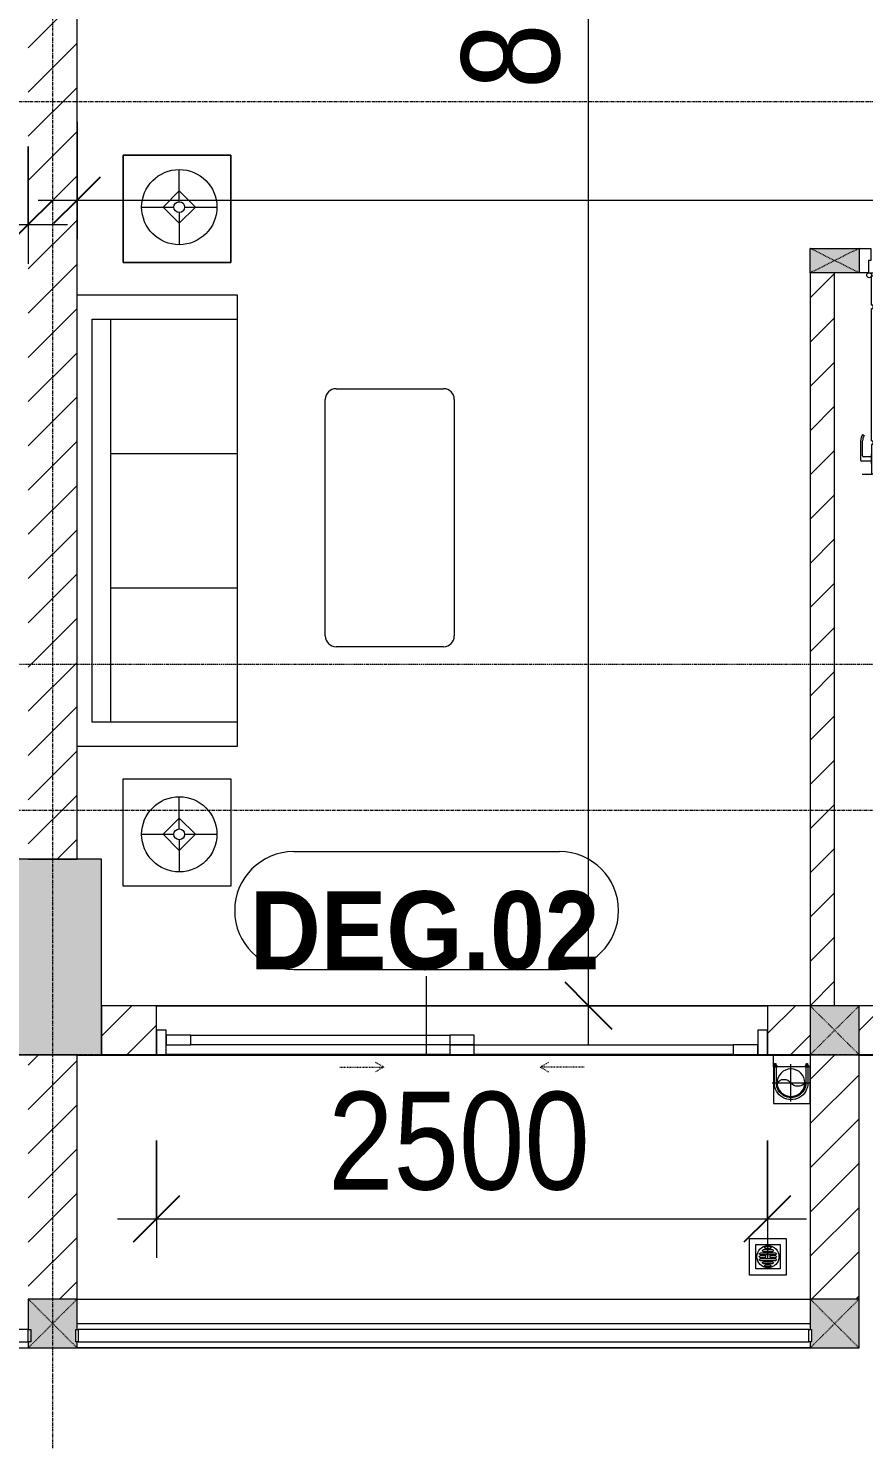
# Model space of a CAD drawing. Header units: millimetres. Extents: x 1591 to 239055, y -15958 to 83255.
# Drawn here: x 187532 to 190951, y 22961 to 28738 of the extents above; entities that cross this region are included whole.
import ezdxf

# ---------------------------------------------------------------- set-up
doc = ezdxf.new("R2010")
doc.units = ezdxf.units.MM
for name, pattern in [('Dash', [6, 3, -3]), ('Dash Dot 3_16_', [7.9375, 4.7625, -1.5875, 0, -1.5875]), ('Grid Line', [22.225, 12.7, -3.175, 3.175, -3.175]), ('IMPORT-CENTER _2_', [40.64, 25.4, -5.08, 5.08, -5.08])]:
    doc.linetypes.add(name, pattern=pattern)
for name, color, linetype, lineweight in [('0-1', 250, 'Continuous', 5), ('A-ANNO-DIMS', 211, 'Continuous', 9), ('A-ANNO-DIMS-160', 211, 'Continuous', 9), ('A-DETL-GENF-1', 9, 'Continuous', 9), ('A-DOOR', 31, 'Continuous', 9), ('A-DOOR-1', 254, 'Continuous', 9), ('A-DOOR-2', 9, 'Continuous', 9), ('A-DOOR-FRAM', 31, 'Continuous', 9), ('A-DOOR-HDLN', 31, 'Dash', 9), ('A-DOOR-IDEN', 31, 'Continuous', 9), ('A-FLOR-1', 7, 'Continuous', 9), ('A-FLOR-2', 9, 'Continuous', 9), ('A-FLOR-HRAL', 11, 'Continuous', 9), ('A-WALL', 113, 'Continuous', 9), ('A-WALL-1', 253, 'Continuous', 18), ('A-WALL-3', 113, 'Continuous', 18), ('A-WALL-PATT-1', 10, 'Continuous', 9), ('A-WALL-PATT-2', 111, 'Continuous', 9), ('G-ANNO-SYMB-1', 111, 'Dash Dot 3_16_', 18), ('G-IMPT', 8, 'Continuous', 9), ('G-IMPT-2', 8, 'IMPORT-CENTER _2_', 9), ('I-FURN', 30, 'Continuous', 9), ('I-FURN-1', 254, 'Continuous', 9), ('M-EQPM', 50, 'Continuous', 9), ('S-COLS', 52, 'Continuous', 9), ('S-COLS-1', 52, 'Continuous', 5), ('S-COLS-2', 250, 'Continuous', 18), ('S-COLS-3', 254, 'Continuous', 9), ('S-COLS-4', 253, 'Continuous', 18), ('S-COLS-5', 52, 'Continuous', 18), ('S-COLS-HDLN', 52, 'Dash', 9), ('S-COLS-HDLN-1', 9, 'Dash', 9), ('S-GRID-1', 1, 'Grid Line', 9)]:
    doc.layers.add(name, color=color, linetype=linetype, lineweight=lineweight)
doc.styles.add('Arial_B_5', font='arialbd_0.ttf', dxfattribs={"width": 0.9, "height": 320})
doc.styles.add('UTM Avo', font='UTM Avo.ttf', dxfattribs={"width": 0.9, "height": 400})
doc.dimstyles.new('1_Dim_chi_tiet_2_5', dxfattribs={"dimscale": 304.8, "dimtxt": 399.720379, "dimasz": 0.629921, "dimexe": 0.524934, "dimexo": 0.0625, "dimgap": 0.052493, "dimtad": 1, "dimdec": 0, "dimrnd": 5, "dimzin": 0, "dimdsep": 46, "dimtxsty": 'UTM Avo', "dimblk1": 'OBLIQUE', "dimblk2": 'OBLIQUE', "dimsah": 1, "dimcen": 0.09, "dimdle": 0.524934, "dimazin": 0, "dimtfac": 1, "dimtdec": 4, "dimtix": 1, "dimtmove": 0, "dimatfit": 3, "dimfxl": 1.049869, "dimfxlon": 1, "dimtvp": 1, "dimtolj": 1, "dimtzin": 0, "dimarcsym": 2})
pattern_1 = [(45, (95879.7, 0), (-90.50967, 90.50967), [])]

# ---------------------------------------------------------------- blocks, each defined once
blk = doc.blocks.new('NCV_TKTC_KET CAU_rvt-1-TKCS_MB TẦNG 6-8')
at = {"layer": 'S-COLS-1'}
blk.add_hatch(color=256, dxfattribs=at).paths.add_polyline_path([(91952.6, 24536.9), (91952.6, 25336.9), (91552.6, 25336.9), (91552.6, 24536.9)])
at = {"layer": 'A-FLOR-1'}
for p, q in [((91852.6, 24535.2), (94852.6, 24535.2)), ((95052.6, 23336.9), (95052.6, 24535.2)), ((95052.6, 24535.2), (98652.5, 24535.2)), ((86477.6, 23336.9), (91652.6, 23336.9)), ((91852.6, 23336.9), (94852.6, 23336.9))]:
    blk.add_line(p, q, dxfattribs=at)
at = {"layer": 'S-COLS-2'}
for p, q in [((91952.6, 25336.9), (91552.6, 25336.9)), ((91952.6, 24536.9), (91952.6, 25336.9)), ((91552.6, 24536.9), (91952.6, 24536.9))]:
    blk.add_line(p, q, dxfattribs=at)
blk = doc.blocks.new('DOOR_CW_01 CANH MO-PANEL KINH - DIW_01-900x2200-CỬA GỖ VÂN LAMINATE-V26-TKCS_MB TẦNG 6-8')
at = {"layer": 'A-DETL-GENF-1'}
for p, q in [((-397, -182), (-397, -62)), ((-397, -62), (-357, -62)), ((-357, -62), (-357, -182)), ((-357, -182), (-397, -182)), ((-397, -196), (-391, -196)), ((-397, -738), (-397, -196)), ((-391, -196), (-391, -182)), ((-391, -182), (-363, -182)), ((-363, -182), (-363, -196)), ((-357, -196), (-363, -196)), ((-357, -196), (-357, -738)), ((-442, -737), (-442, -816.5)), ((-434, -799.5), (-434, -737)), ((-433.9, -711.2), (-427.3, -715.8)), ((-397, -738), (-391, -738)), ((-391, -752), (-391, -738)), ((-357, -738), (-363, -738)), ((-363, -738), (-363, -752)), ((-320.1, -711.2), (-326.7, -715.8)), ((-320, -799.5), (-320, -737)), ((-312, -737), (-312, -816.5)), ((-399, -803.5), (-430, -803.5)), ((-399, -792.2), (-399, -831.8)), ((-397, -792.2), (-399, -792.2)), ((-357, -752), (-397, -752)), ((-397, -752), (-397, -872)), ((-397, -792.2), (-397, -831.8)), ((-363, -752), (-391, -752)), ((-357, -872), (-357, -752)), ((-357, -792.2), (-357, -831.8)), ((-357, -792.2), (-355, -792.2)), ((-355, -792.2), (-355, -831.8)), ((-355, -803.5), (-324, -803.5)), ((-399, -820.5), (-438, -820.5)), ((-399, -831.8), (-397, -831.8)), ((-355, -831.8), (-357, -831.8)), ((-355, -820.5), (-316, -820.5)), ((-397, -872), (-357, -872))]:
    blk.add_line(p, q, dxfattribs=at)
blk.add_circle((-407, -60), 10, dxfattribs=at)
for centre, radius, start, end in [((-407, -60), 814, 268, 0), ((-397, -737), 45, 145, 180), ((-397, -737), 37, 145, 180), ((-357, -737), 37, 0, 35), ((-357, -737), 45, 360, 35), ((-430, -799.5), 4, 180, 270), ((-324, -799.5), 4, 270, 0), ((-438, -816.5), 4, 180, 270), ((-316, -816.5), 4, 270, 0)]:
    blk.add_arc(centre, radius, start, end, dxfattribs=at)
at = {"layer": 'A-DOOR-2'}
for p, q in [((-448.4, 50), (-400, 50)), ((-400, 50), (-400, 0)), ((400, 0), (400, 50)), ((400, 50), (450, 50)), ((450, 50), (450, -50)), ((-410, -50), (-448.4, -50)), ((-410, 0), (-410, -50)), ((-400, 0), (-410, 0)), ((-407, -50), (-382, -50)), ((410, 0), (400, 0)), ((410, -50), (410, 0)), ((450, -50), (410, -50))]:
    blk.add_line(p, q, dxfattribs=at)
blk = doc.blocks.new('LOBBY_SOFA_1 - LOBBY_SOFA_1-V28-TKCS_MB TẦNG 6-8')
at = {"layer": 'I-FURN'}
for p, q in [((-2172.3, 1064.5), (-2172.3, 1504.5)), ((-2128.3, 1548.5), (-1160.3, 1548.5)), ((-1116.3, 1504.5), (-1116.3, 1064.5)), ((-1160.3, 1020.5), (-2128.3, 1020.5)), ((-2556, 660), (-708, 660)), ((-2556, 4.9), (-2556, 660)), ((-2457, 66), (-2457, 660)), ((-1907, 143), (-1907, 660)), ((-1357, 143), (-1357, 660)), ((-807, 660), (-807, 66)), ((-708, 660), (-708, 4.9)), ((-2688.2, 633.5), (-3128.2, 633.5)), ((-3128.2, 633.5), (-3128.2, 193.5)), ((-2688.2, 193.5), (-2688.2, 633.5)), ((-575.9, 633.5), (-135.9, 633.5)), ((-575.9, 193.5), (-575.9, 633.5)), ((-135.9, 633.5), (-135.9, 193.5)), ((-2915.4, 445), (-2915.4, 577)), ((-348.6, 445), (-348.6, 577)), ((-2981.4, 423), (-2915.4, 489)), ((-2915.4, 489), (-2849.4, 423)), ((-348.6, 489), (-414.6, 423)), ((-282.6, 423), (-348.6, 489)), ((-2937.4, 423), (-3069.4, 423)), ((-2915.4, 357), (-2981.4, 423)), ((-2849.4, 423), (-2915.4, 357)), ((-2893.4, 423), (-2761.4, 423)), ((-370.6, 423), (-502.6, 423)), ((-414.6, 423), (-348.6, 357)), ((-348.6, 357), (-282.6, 423)), ((-326.6, 423), (-194.6, 423)), ((-2915.4, 269), (-2915.4, 401)), ((-348.6, 269), (-348.6, 401)), ((-3128.2, 193.5), (-2688.2, 193.5)), ((-135.9, 193.5), (-575.9, 193.5)), ((-807, 143), (-2457, 143)), ((-807, 66), (-2457, 66))]:
    blk.add_line(p, q, dxfattribs=at)
for centre, radius in [((-2915.4, 423), 154), ((-348.6, 423), 154), ((-2915.4, 423), 22), ((-348.6, 423), 22)]:
    blk.add_circle(centre, radius, dxfattribs=at)
for centre, start, end in [((-2128.3, 1504.5), 90, 180), ((-1160.3, 1504.5), 0, 90), ((-2128.3, 1064.5), 180, 270), ((-1160.3, 1064.5), 270, 0)]:
    blk.add_arc(centre, 44, start, end, dxfattribs=at)
at = {"layer": 'I-FURN-1'}
for p, q in [((-2172.3, 1064.5), (-2172.3, 1504.5)), ((-2128.3, 1548.5), (-1160.3, 1548.5)), ((-1116.3, 1504.5), (-1116.3, 1064.5)), ((-1160.3, 1020.5), (-2128.3, 1020.5)), ((-2556, 660), (-708, 660)), ((-2556, 4.9), (-2556, 660)), ((-708, 660), (-708, 4.9)), ((-3128.2, 633.5), (-2688.2, 633.5)), ((-3128.2, 193.5), (-3128.2, 633.5)), ((-2688.2, 633.5), (-2688.2, 193.5)), ((-575.9, 633.5), (-135.9, 633.5)), ((-575.9, 193.5), (-575.9, 633.5)), ((-135.9, 633.5), (-135.9, 193.5)), ((-2688.2, 193.5), (-3128.2, 193.5)), ((-135.9, 193.5), (-575.9, 193.5))]:
    blk.add_line(p, q, dxfattribs=at)
for centre, start, end in [((-2128.3, 1504.5), 90, 180), ((-1160.3, 1504.5), 0, 90), ((-2128.3, 1064.5), 180, 270), ((-1160.3, 1064.5), 270, 0)]:
    blk.add_arc(centre, 44, start, end, dxfattribs=at)
blk = doc.blocks.new('G1_SOF - BO TRU - 100x200-746114-TKCS_MB TẦNG 6-8')
at = {"layer": 'S-COLS'}
blk.add_hatch(color=256, dxfattribs=at).paths.add_polyline_path([(50, -100), (50, 100), (-50, 100), (-50, -100)])
at = {"layer": 'S-COLS-4'}
for p, q in [((-50, 100), (50, 100)), ((-50, -100), (-50, 100)), ((50, 100), (50, -100)), ((50, -100), (-50, -100))]:
    blk.add_line(p, q, dxfattribs=at)
at = {"layer": 'S-COLS-HDLN-1'}
for p, q in [((50, -100), (-50, 100)), ((-50, -100), (50, 100))]:
    blk.add_line(p, q, dxfattribs=at)
blk = doc.blocks.new('NCV_TKTC_TANG 6 - 8_rvt-2-TKCS_MB TẦNG 6-8')
at = {"layer": 'A-WALL-PATT-1'}
h = blk.add_hatch(dxfattribs=at)
h.set_pattern_fill('FP_1', color=256, style=0, pattern_type=2)
h.set_pattern_definition([(45, (0, 0), (-90.50967, 90.50967), [])])
h.paths.add_polyline_path([(94952.6, 24736.9), (94952.6, 27736.9), (94852.6, 27736.9), (94852.6, 24736.9)])
at = {"layer": 'A-FLOR-2'}
for p, q in [((92177.6, 24736.9), (94677.6, 24736.9)), ((94677.6, 24736.9), (92177.6, 24736.9)), ((92177.6, 24536.9), (91952.6, 24536.9)), ((92177.6, 24536.9), (94677.6, 24536.9)), ((94852.6, 24536.9), (94677.6, 24536.9)), ((91852.6, 23536.9), (94852.6, 23536.9))]:
    blk.add_line(p, q, dxfattribs=at)
at = {"layer": 'A-WALL-1'}
for p, q in [((94852.6, 27736.9), (94852.6, 24736.9)), ((94952.6, 24736.9), (94952.6, 27736.9))]:
    blk.add_line(p, q, dxfattribs=at)
at = {"layer": 'A-DOOR-1'}
blk.add_blockref('DOOR_CW_01 CANH MO-PANEL KINH - DIW_01-900x2200-CỬA GỖ VÂN LAMINATE-V26-TKCS_MB TẦNG 6-8', (95500.9, 27786.9), dxfattribs=at)
at = {"layer": 'I-FURN-1', "rotation": 269.9999999999993}
blk.add_blockref('LOBBY_SOFA_1 - LOBBY_SOFA_1-V28-TKCS_MB TẦNG 6-8', (91847.7, 25090.4), dxfattribs=at)
at = {"layer": 'S-COLS-3', "rotation": 90.00000000000037}
blk.add_blockref('G1_SOF - BO TRU - 100x200-746114-TKCS_MB TẦNG 6-8', (94952.6, 27786.9), dxfattribs=at)
blk = doc.blocks.new('G1_SOF - BO TRU - 200x200-V4-TKCS_MB TẦNG 6-8')
at = {"layer": 'S-COLS'}
blk.add_hatch(color=256, dxfattribs=at).paths.add_polyline_path([(94.9, -100), (100, -100), (100, -74.6), (94.9, -74.6), (94.9, -24.6), (100, -24.6), (100, 100), (-100, 100), (-100, -24.6), (-95.1, -24.6), (-95.1, -74.6), (-100, -74.6), (-100, -100), (-95.1, -100)])
at = {"layer": 'S-COLS-5'}
for p, q in [((100, 100), (-100, 100)), ((-100, 100), (-100, -24.6)), ((100, -24.6), (100, 100)), ((-100, -74.6), (-100, -100)), ((-100, -100), (100, -100)), ((100, -100), (100, -74.6))]:
    blk.add_line(p, q, dxfattribs=at)
at = {"layer": 'S-COLS-HDLN'}
for p, q in [((100, 100), (-100, -100)), ((-100, 100), (100, -100))]:
    blk.add_line(p, q, dxfattribs=at)
blk = doc.blocks.new('G1_SOF - BO TRU - 200x200-V3-TKCS_MB TẦNG 6-8')
at = {"layer": 'S-COLS'}
blk.add_hatch(color=256, dxfattribs=at).paths.add_polyline_path([(-90.1, -100), (100, -100), (100, 100), (-100, 100), (-100, -24.6), (-90.1, -24.6), (-90.1, -74.6), (-100, -74.6), (-100, -100)])
at = {"layer": 'S-COLS-5'}
for p, q in [((100, 100), (-100, 100)), ((-100, 100), (-100, -24.6)), ((100, -100), (100, 100)), ((-100, -74.6), (-100, -100)), ((-100, -100), (100, -100))]:
    blk.add_line(p, q, dxfattribs=at)
at = {"layer": 'S-COLS-HDLN'}
for p, q in [((100, 100), (-100, -100)), ((-100, 100), (100, -100))]:
    blk.add_line(p, q, dxfattribs=at)
blk = doc.blocks.new('G1_SOF - BO TRU - 200x200-3056268-TKCS_MB TẦNG 6-8')
at = {"layer": 'S-COLS'}
blk.add_hatch(color=256, dxfattribs=at).paths.add_polyline_path([(100, -100), (100, 100), (-100, 100), (-100, -100)])
at = {"layer": 'S-COLS-5'}
for p, q in [((100, 100), (-100, 100)), ((-100, 100), (-100, -100)), ((100, -100), (100, 100)), ((-100, -100), (100, -100))]:
    blk.add_line(p, q, dxfattribs=at)
at = {"layer": 'S-COLS-HDLN'}
for p, q in [((100, 100), (-100, -100)), ((-100, 100), (100, -100))]:
    blk.add_line(p, q, dxfattribs=at)
blk = doc.blocks.new('TKTC_XREF_251221_MB TANG 2-7 - TKTC_XREF_260130_MB TANG 2-5_dwg_$cc-4746805-TKCS_MB TẦNG 6-8')
at = {"layer": 'G-IMPT-2'}
for p, q in [((0, -0.673), (0, 0.673)), ((-0.673, 0), (0.673, 0))]:
    blk.add_line(p, q, dxfattribs=at)
at = {"layer": 'M-EQPM'}
blk.add_circle((0, 0), 0.5, dxfattribs=at)
for centre, radius, start, end in [((0, 0), 0.5, 90, 270), ((0.188, 0.25), 0.313, 126.8699, 233.1301), ((-0.188, -0.25), 0.313, 306.8699, 53.1301)]:
    blk.add_arc(centre, radius, start, end, dxfattribs=at)
blk = doc.blocks.new('TKTC_XREF_251221_MB TANG 2-7 - TKTC_XREF_260130_MB TANG 2-5_dwg_CUM U_DN100-4746799-TKCS_MB TẦNG 6-8')
at = {"layer": 'G-IMPT'}
blk.add_hatch(color=256, dxfattribs=at).paths.add_polyline_path([(0, 61), (15.8, 58.9), (30.5, 52.8), (43.1, 43.1), (52.8, 30.5), (58.9, 15.8), (61, 0), (58.9, -15.8), (52.8, -30.5), (43.1, -43.1), (30.5, -52.8), (15.8, -58.9), (0, -61), (0, -57), (14.8, -55.1), (28.5, -49.4), (40.3, -40.3), (49.4, -28.5), (55.1, -14.8), (57, 0), (55.1, 14.8), (49.4, 28.5), (40.3, 40.3), (28.5, 49.4), (14.8, 55.1), (0, 57)])
for p, q in [((-79.1, 66.6), (-79.1, 63.4)), ((-76.6, 66.6), (-76.6, 63.4)), ((-74.6, 66.6), (-74.6, 63.4)), ((-72.7, 69.3), (-72.7, 60.7)), ((-66.9, 67.9), (-71.7, 67.9)), ((-66.9, 62.1), (-71.7, 62.1)), ((-65, 69), (0, 69)), ((-79.1, -63.4), (-79.1, -66.6)), ((-76.6, -63.4), (-76.6, -66.6)), ((-74.6, -63.4), (-74.6, -66.6)), ((-72.7, -60.7), (-72.7, -69.3)), ((-66.9, -62.1), (-71.7, -62.1)), ((-66.9, -67.9), (-71.7, -67.9)), ((-65, -69), (0, -69))]:
    blk.add_line(p, q, dxfattribs=at)
at = {"layer": 'G-IMPT', "flags": 128}
for points in [[(-72.7, 67.6), (-78.1, 67.6), (-78.1, 62.4), (-72.7, 62.4)], [(-71.7, 59.2), (-66.9, 59.2), (-66.9, 70.8), (-71.7, 70.8)], [(-66.9, 70.8), (-66.9, 72.7), (-65, 72.7), (-65, 57.3), (-66.9, 57.3), (-66.9, 59.2)], [(-65, 61), (0, 61), (0, 57)], [(-66.9, -59.2), (-66.9, -57.3), (-65, -57.3), (-65, -72.7), (-66.9, -72.7), (-66.9, -70.8)], [(-65, -61), (0, -61), (0, -57)], [(-72.7, -62.4), (-78.1, -62.4), (-78.1, -67.6), (-72.7, -67.6)], [(-71.7, -70.8), (-66.9, -70.8), (-66.9, -59.2), (-71.7, -59.2)]]:
    blk.add_lwpolyline(points, dxfattribs=at)
at = {"layer": 'G-IMPT'}
for centre, radius, start, end in [((-78.1, 66.6), 0.96, 90, 180), ((-78.1, 63.4), 0.96, 180, 270), ((-71.1, 69.3), 1.56, 112.61986, 247.38014), ((-67.9, 65), 4.8, 143.1301, 216.8699), ((-71.1, 60.7), 1.56, 112.61986, 247.38014), ((0, 0), 69, 270, 90), ((0, 0), 61, 270, 90), ((0, 0), 57, 270, 90), ((-78.1, -63.4), 0.96, 90, 180), ((-78.1, -66.6), 0.96, 180, 270), ((-71.1, -60.7), 1.56, 112.61986, 247.38014), ((-67.9, -65), 4.8, 143.1301, 216.8699), ((-71.1, -69.3), 1.56, 112.61986, 247.38014)]:
    blk.add_arc(centre, radius, start, end, dxfattribs=at)
blk = doc.blocks.new('TKTC_XREF_251221_MB TANG 2-7 - TKTC_XREF_260130_MB TANG 2-5_dwg_THU NUOC - THU NUOC-444531-TKCS_MB TẦNG 1-4746810-TKCS_MB TẦNG 6-8')
at = {"layer": 'G-IMPT'}
for p, q in [((-23.3, 10.8), (40.9, 10.8)), ((40.9, 4.8), (-23.3, 4.8)), ((-11, 23.3), (28.5, 23.3)), ((28.5, 17.3), (-11, 17.3)), ((-1.1, 35.6), (18.5, 35.6)), ((18.5, 29.6), (-1.1, 29.6)), ((-23.3, -13.6), (40.9, -13.6)), ((40.9, -19.6), (-23.3, -19.6)), ((-11, -26.1), (28.5, -26.1)), ((28.5, -32.1), (-11, -32.1)), ((-1.1, -38.5), (18.5, -38.5)), ((18.5, -44.5), (-1.1, -44.5))]:
    blk.add_line(p, q, dxfattribs=at)
at = {"layer": 'G-IMPT', "flags": 128}
for points in [[(83.7, -79.4), (83.7, 70.6), (-66.3, 70.6), (-66.3, -79.4)], [(58.7, -54.4), (58.7, 45.6), (-41.3, 45.6), (-41.3, -54.4)]]:
    blk.add_lwpolyline(points, close=True, dxfattribs=at)
for points in [[(-23.3, -1.2), (0.7, -1.2), (0.7, -7.2), (-23.3, -7.2)], [(40.9, -7.2), (16.7, -7.2), (16.7, -1.2), (40.9, -1.2)]]:
    blk.add_lwpolyline(points, dxfattribs=at)
at = {"layer": 'G-IMPT'}
for centre, radius, start, end in [((8.7, -4.4), 45, 360, 180), ((8.7, -4.4), 45, 360, 180), ((-23.3, 7.8), 3, 90, 270), ((-11, 20.3), 3, 90, 270), ((-1.1, 32.6), 3, 90, 270), ((18.5, 32.6), 3, 270, 90), ((28.5, 20.3), 3, 270, 90), ((40.9, 7.8), 3, 270, 90), ((8.7, -4.4), 45, 180, 360), ((8.7, -4.4), 45, 180, 360), ((-23.3, -4.2), 3, 90, 270), ((-23.3, -16.6), 3, 90, 270), ((-11, -29.1), 3, 90, 270), ((-1.1, -41.5), 3, 90, 270), ((18.5, -41.5), 3, 270, 90), ((28.5, -29.1), 3, 270, 90), ((40.9, -4.2), 3, 270, 90), ((40.9, -16.6), 3, 270, 90)]:
    blk.add_arc(centre, radius, start, end, dxfattribs=at)
blk = doc.blocks.new('TKTC_XREF_251221_MB TANG 2-7 - TKTC_XREF_251221_MB TANG 2-7-2039446-TKCS_MB TẦNG 6-8')
at = {"layer": 'M-EQPM'}
for p, q in [((61049.2, 7250), (61049.6, 7299.8)), ((61049.6, 7299.8), (61200, 7299.8)), ((61200, 7299.8), (61199.7, 7250)), ((61199.7, 7250), (61049.2, 7250)), ((61199.8, 7249.9), (61049.5, 7249.9)), ((61049.5, 7249.9), (61049.5, 7100.2)), ((61199.8, 7100.2), (61199.8, 7249.9)), ((61049.5, 7100.2), (61199.8, 7100.2))]:
    blk.add_line(p, q, dxfattribs=at)
at = {"extrusion": (0, 0, -1)}
for name, p, xscale, yscale, zscale, rotation in [('TKTC_XREF_251221_MB TANG 2-7 - TKTC_XREF_260130_MB TANG 2-5_dwg_$cc-4746805-TKCS_MB TẦNG 6-8', (-61121, 7185), 113.7150000000073, 113.7150000000073, -113.7150000000073, 89.99900866374671), ('TKTC_XREF_251221_MB TANG 2-7 - TKTC_XREF_260130_MB TANG 2-5_dwg_CUM U_DN100-4746799-TKCS_MB TẦNG 6-8', (-61121.9, 7185), 0.9975000000000007, 0.9975000000000007, -0.9975000000000008, 270.0009913382951)]:
    blk.add_blockref(name, p, dxfattribs=dict(at, xscale=xscale, yscale=yscale, zscale=zscale, rotation=rotation))
at = {"extrusion": (0, 0, -1), "zscale": -1}
blk.add_blockref('TKTC_XREF_251221_MB TANG 2-7 - TKTC_XREF_260130_MB TANG 2-5_dwg_THU NUOC - THU NUOC-444531-TKCS_MB TẦNG 1-4746810-TKCS_MB TẦNG 6-8', (-61035.6, 6477.7), dxfattribs=at)
blk = doc.blocks.new('DEG_02-DEG_03 - DEG_02-2500x2400mm-CỬA ĐI 02 CÁNH TRƯỢT-625766-TKCS_MB TẦNG 6-8')
at = {"layer": 'A-DOOR'}
for p, q in [((-1110, 100), (-1210, 100)), ((-1210, 100), (-1210, 60)), ((-1210, 60), (-1110, 60)), ((-1110, 60), (-1110, 100)), ((-1110, 100), (-50, 100)), ((-50, 60), (-1110, 60)), ((50, 100), (-50, 100)), ((-50, 100), (-50, 60)), ((50, 60), (-50, 60)), ((-50, 60), (-50, 20)), ((-50, 60), (50, 60)), ((50, 60), (50, 100)), ((50, 20), (50, 60)), ((50, 60), (1110, 60)), ((1210, 60), (1110, 60)), ((1110, 60), (1110, 20)), ((1210, 20), (1210, 60)), ((-50, 20), (50, 20)), ((1110, 20), (50, 20)), ((1110, 20), (1210, 20))]:
    blk.add_line(p, q, dxfattribs=at)
at = {"layer": 'A-DOOR-FRAM'}
for p, q in [((-1210, 100), (-1250, 100)), ((-1250, 100), (-1250, 0)), ((-1210, 0), (-1210, 100)), ((1250, 100), (1210, 100)), ((1210, 100), (1210, 0)), ((1250, 0), (1250, 100)), ((-1250, 0), (-1210, 0)), ((1210, 0), (1250, 0))]:
    blk.add_line(p, q, dxfattribs=at)
at = {"layer": 'A-DOOR-HDLN'}
for p, q in [((-500.4, 151.1), (-320.4, 151.1)), ((-320.4, 151.1), (-355, 171.1)), ((-320.4, 151.1), (-355, 131.1)), ((320.4, 151.1), (355, 171.1)), ((320.4, 151.1), (355, 131.1)), ((500.4, 151.1), (320.4, 151.1))]:
    blk.add_line(p, q, dxfattribs=at)
blk = doc.blocks.new('Railing - 50 x 10mm-1251311-TKCS_MB TẦNG 6-8')
at = {"layer": 'A-FLOR-HRAL'}
for p, q in [((25, 5), (-25, 5)), ((-25, 5), (-25, -5)), ((25, -5), (25, 5)), ((-25, -5), (25, -5))]:
    blk.add_line(p, q, dxfattribs=at)
blk = doc.blocks.new('Railing - Railing-3827410-TKCS_MB TẦNG 6-8')
at = {"layer": 'A-FLOR-HRAL'}
for p, q in [((94847.5, 23412.4), (91857.5, 23412.4)), ((91857.5, 23362.4), (94847.5, 23362.4))]:
    blk.add_line(p, q, dxfattribs=at)
at = {"extrusion": (0, 0, -1), "zscale": -1, "rotation": 90}
for p in [(-91852.5, 23387.4), (-94852.5, 23387.4)]:
    blk.add_blockref('Railing - 50 x 10mm-1251311-TKCS_MB TẦNG 6-8', p, dxfattribs=at)
blk = doc.blocks.new('Railing - Railing-3827427-TKCS_MB TẦNG 6-8')
at = {"layer": 'A-FLOR-HRAL'}
for p, q in [((91652.6, 23412.4), (86482.6, 23412.4)), ((86482.6, 23362.4), (91652.6, 23362.4))]:
    blk.add_line(p, q, dxfattribs=at)
at = {"extrusion": (0, 0, -1), "zscale": -1, "rotation": 90}
for p in [(-86477.6, 23387.4), (-91657.6, 23387.4)]:
    blk.add_blockref('Railing - 50 x 10mm-1251311-TKCS_MB TẦNG 6-8', p, dxfattribs=at)
blk = doc.blocks.new('DIMBLOCK116-TKCS_MB TẦNG 6-8')
at = {"layer": 'A-ANNO-DIMS-160'}
for p, q in [((179457.3, 28254.2), (179457.3, 27774.2)), ((179457.3, 27934.2), (179457.3, 28254.2)), ((187532.3, 28254.2), (187532.3, 27774.2)), ((187532.3, 27934.2), (187532.3, 28254.2)), ((179297.3, 27934.2), (187692.3, 27934.2))]:
    blk.add_line(p, q, dxfattribs=at)
at = {"layer": 'A-ANNO-DIMS-160', "lineweight": 25}
for p, q in [((179457.3, 27934.2), (179553.3, 28030.2)), ((187532.3, 27934.2), (187628.3, 28030.2)), ((179457.3, 27934.2), (179361.3, 27838.2)), ((187532.3, 27934.2), (187436.3, 27838.2))]:
    blk.add_line(p, q, dxfattribs=at)
at = {"layer": 'A-ANNO-DIMS-160', "color": 0, "insert": (182947, 28453.9), "char_height": 400, "width": 1314.636, "attachment_point": 1, "line_spacing_factor": 1.110334, "style": 'UTM Avo'}
blk.add_mtext('8075', dxfattribs=at)
blk = doc.blocks.new('_Oblique')
at = {"color": 0, "linetype": 'ByBlock', "lineweight": -2}
blk.add_line((-0.5, -0.5), (0.5, 0.5), dxfattribs=at)
blk = doc.blocks.new('DIMBLOCK117-TKCS_MB TẦNG 6-8')
at = {"layer": 'A-ANNO-DIMS-160'}
for p, q in [((187732.3, 28354.2), (187732.3, 27874.2)), ((187732.3, 28034.2), (187732.3, 28354.2)), ((195732.3, 28354.2), (195732.3, 27874.2)), ((195732.3, 28034.2), (195732.3, 28354.2)), ((187572.3, 28034.2), (195892.3, 28034.2))]:
    blk.add_line(p, q, dxfattribs=at)
at = {"layer": 'A-ANNO-DIMS-160', "lineweight": 25}
for p, q in [((187732.3, 28034.2), (187828.3, 28130.2)), ((195732.3, 28034.2), (195828.3, 28130.2)), ((187732.3, 28034.2), (187636.3, 27938.2)), ((195732.3, 28034.2), (195636.3, 27938.2))]:
    blk.add_line(p, q, dxfattribs=at)
at = {"layer": 'A-ANNO-DIMS-160', "color": 0, "insert": (191184.5, 28553.9), "char_height": 400, "width": 1314.636, "attachment_point": 1, "line_spacing_factor": 1.110334, "style": 'UTM Avo'}
blk.add_mtext('8000', dxfattribs=at)
blk = doc.blocks.new('DIMBLOCK125-TKCS_MB TẦNG 6-8')
at = {"layer": 'A-ANNO-DIMS-160'}
for p, q in [((189824.9, 24577.4), (189824.9, 33496.9)), ((189504.9, 33336.9), (189984.9, 33336.9)), ((189824.9, 33336.9), (189504.9, 33336.9)), ((189504.9, 24737.4), (189984.9, 24737.4)), ((189824.9, 24737.4), (189504.9, 24737.4))]:
    blk.add_line(p, q, dxfattribs=at)
at = {"layer": 'A-ANNO-DIMS-160', "lineweight": 25}
for p, q in [((189824.9, 33336.9), (189728.9, 33432.9)), ((189824.9, 33336.9), (189920.9, 33240.9)), ((189824.9, 24737.4), (189728.9, 24833.4)), ((189824.9, 24737.4), (189920.9, 24641.4))]:
    blk.add_line(p, q, dxfattribs=at)
at = {"layer": 'A-ANNO-DIMS-160', "color": 0, "insert": (189305.3, 28489.4), "char_height": 400, "width": 1314.636, "attachment_point": 1, "rotation": 90, "line_spacing_factor": 1.110334, "style": 'UTM Avo'}
blk.add_mtext('8600', dxfattribs=at)
blk = doc.blocks.new('DIMBLOCK174-TKCS_MB TẦNG 6-8')
at = {"layer": 'A-ANNO-DIMS-160'}
for p, q in [((188057.3, 24185.4), (188057.3, 23705.4)), ((188057.3, 23865.4), (188057.3, 24185.4)), ((190557.3, 24185.4), (190557.3, 23705.4)), ((190557.3, 23865.4), (190557.3, 24185.4)), ((187897.3, 23865.4), (190717.3, 23865.4))]:
    blk.add_line(p, q, dxfattribs=at)
at = {"layer": 'A-ANNO-DIMS-160', "lineweight": 25}
for p, q in [((188057.3, 23865.4), (188153.3, 23961.4)), ((190557.3, 23865.4), (190653.3, 23961.4)), ((188057.3, 23865.4), (187961.3, 23769.4)), ((190557.3, 23865.4), (190461.3, 23769.4))]:
    blk.add_line(p, q, dxfattribs=at)
at = {"layer": 'A-ANNO-DIMS-160', "color": 0, "insert": (188759.5, 24385.1), "char_height": 400, "width": 1314.636, "attachment_point": 1, "line_spacing_factor": 1.110334, "style": 'UTM Avo'}
blk.add_mtext('2500', dxfattribs=at)
blk = doc.blocks.new('STN_Door Tag - STN_Door Tag-1788670-TKCS_MB TẦNG 6-8')
at = {"layer": 'A-DOOR-IDEN'}
for p, q in [((-3.37, 1.495), (3.431, 1.495)), ((-3.37, -1.524), (3.431, -1.524))]:
    blk.add_line(p, q, dxfattribs=at)
for centre, start, end in [((-3.37, -0.015), 90, 270), ((3.431, -0.015), 270, 90)]:
    blk.add_arc(centre, 1.509, start, end, dxfattribs=at)

msp = doc.modelspace()

# ---------------------------------------------------------------- hatches: boundary and pattern name
at = {"layer": 'A-WALL-PATT-2'}
h = msp.add_hatch(dxfattribs=at)
h.set_pattern_fill('FP_1', color=256, style=0, pattern_type=2)
h.set_pattern_definition(pattern_1)
h.paths.add_polyline_path([(187532.3, 25336.9), (187732.3, 25336.9), (187732.3, 28836.9), (187532.3, 28836.9), (187532.3, 25736.7)])
h.paths.add_polyline_path([(187532.3, 29036.9), (187732.3, 29036.9), (187732.3, 32536.9), (187532.3, 32536.9), (187532.3, 29969.4)])
h = msp.add_hatch(dxfattribs=at)
h.set_pattern_fill('FP_1', color=256, style=0, pattern_type=2)
h.set_pattern_definition(pattern_1)
h.paths.add_polyline_path([(190682.1, 24537.4), (190732.2, 24537.4), (190732.2, 24737.4), (190557.3, 24737.4), (190557.3, 24537.4)])
h.paths.add_polyline_path([(187832.3, 24537.4), (188057.3, 24537.4), (188057.3, 24737.4), (187832.3, 24737.4)])
h = msp.add_hatch(dxfattribs=at)
h.set_pattern_fill('FP_1', color=256, style=0, pattern_type=2)
h.set_pattern_definition(pattern_1)
h.paths.add_polyline_path([(194332.3, 24537.4), (194332.3, 24736.9), (193332.3, 24737.4), (193332.3, 24537.4)])
h.paths.add_polyline_path([(190732.2, 24537.4), (190732.3, 24537.4), (190732.6, 24736.9), (190932.3, 24736.9), (190932.3, 24537.4), (191932.3, 24537.4), (191932.3, 24737.4), (190732.2, 24737.4)])
h = msp.add_hatch(dxfattribs=at)
h.set_pattern_fill('FP_1', color=256, style=0, pattern_type=2)
h.set_pattern_definition(pattern_1)
h.paths.add_polyline_path([(187732.3, 23536.9), (187732.3, 24536.9), (187532.3, 24536.9), (187532.3, 23536.9)])
h = msp.add_hatch(dxfattribs=at)
h.set_pattern_fill('FP_1', color=256, style=0, pattern_type=2)
h.set_pattern_definition(pattern_1)
h.paths.add_polyline_path([(190732.3, 23536.9), (190932.3, 23536.9), (190932.3, 24536.9), (190732.3, 24536.9), (190732.3, 23620.3)])

# ---------------------------------------------------------------- linework, layer by layer
at = {"layer": 'A-DOOR-IDEN'}
msp.add_line((189162.3, 24533.1), (189162.6, 24858.9), dxfattribs=at)
at = {"layer": 'A-WALL'}
for p, q in [((188057.3, 24737.4), (190557.3, 24737.4)), ((189257.3, 24537.4), (188097.3, 24537.4)), ((187732.3, 23437.4), (190732.3, 23437.4)), ((190732.3, 23337.4), (187732.3, 23337.4))]:
    msp.add_line(p, q, dxfattribs=at)
at = {"layer": 'A-WALL-3'}
for p, q in [((187732.3, 25336.9), (187732.3, 28836.9)), ((187532.3, 25336.9), (187732.3, 25336.9)), ((188057.3, 24737.4), (187832.3, 24737.4)), ((187832.3, 24737.4), (187832.3, 24537.4)), ((188057.3, 24537.4), (188057.3, 24737.4)), ((191932.3, 24737.4), (190557.3, 24737.4)), ((190557.3, 24737.4), (190557.3, 24537.4)), ((187732.3, 24536.9), (187532.3, 24536.9)), ((187732.3, 23536.9), (187732.3, 24536.9)), ((187832.3, 24537.4), (188057.3, 24537.4)), ((190557.3, 24537.4), (190732.2, 24537.4)), ((190732.3, 24536.9), (190732.3, 23536.9)), ((190932.3, 24537.4), (191932.3, 24537.4)), ((190932.3, 23536.9), (190932.3, 24536.9))]:
    msp.add_line(p, q, dxfattribs=at)
at = {"layer": 'G-ANNO-SYMB-1'}
msp.add_line((124639, 26135.3), (229692.1, 26135.3), dxfattribs=at)
at = {"layer": 'S-GRID-1'}
for p, q in [((187632.3, 19149.4), (187632.3, 77012.5)), ((223800.6, 28436.9), (130306.5, 28436.9)), ((221768.6, 25536.9), (132338.5, 25536.9)), ((223800.6, 24536.9), (130306.5, 24536.9))]:
    msp.add_line(p, q, dxfattribs=at)

# ---------------------------------------------------------------- block references
at = {"layer": '0-1'}
for name in ['NCV_TKTC_KET CAU_rvt-1-TKCS_MB TẦNG 6-8', 'NCV_TKTC_TANG 6 - 8_rvt-2-TKCS_MB TẦNG 6-8']:
    msp.add_blockref(name, (95879.7, 0), dxfattribs=at)
at = {"layer": 'A-DOOR', "rotation": 180}
msp.add_blockref('DEG_02-DEG_03 - DEG_02-2500x2400mm-CỬA ĐI 02 CÁNH TRƯỢT-625766-TKCS_MB TẦNG 6-8', (189307.3, 24637.4), dxfattribs=at)
at = {"layer": 'A-DOOR-IDEN', "xscale": 159.9999999999999, "yscale": 159.9999999999999, "zscale": 159.9999999999999}
msp.add_blockref('STN_Door Tag - STN_Door Tag-1788670-TKCS_MB TẦNG 6-8', (189157.7, 25129.1), dxfattribs=at)
at = {"layer": 'A-FLOR-HRAL'}
for name in ['Railing - Railing-3827427-TKCS_MB TẦNG 6-8', 'Railing - Railing-3827410-TKCS_MB TẦNG 6-8']:
    msp.add_blockref(name, (95879.7, 0), dxfattribs=at)
at = {"layer": 'M-EQPM'}
msp.add_blockref('TKTC_XREF_251221_MB TANG 2-7 - TKTC_XREF_251221_MB TANG 2-7-2039446-TKCS_MB TẦNG 6-8', (129532.3, 17236.9), dxfattribs=at)
at = {"layer": 'S-COLS'}
for name, p in [('G1_SOF - BO TRU - 200x200-3056268-TKCS_MB TẦNG 6-8', (190832.3, 24636.9)), ('G1_SOF - BO TRU - 200x200-V4-TKCS_MB TẦNG 6-8', (187632.3, 23436.9)), ('G1_SOF - BO TRU - 200x200-V3-TKCS_MB TẦNG 6-8', (190832.3, 23436.9))]:
    msp.add_blockref(name, p, dxfattribs=at)

# ---------------------------------------------------------------- texts
at = {"layer": 'A-DOOR-IDEN', "insert": (189154.4, 25043.8), "char_height": 320, "width": 1467.36, "attachment_point": 5, "line_spacing_factor": 0.936439, "style": 'Arial_B_5'}
msp.add_mtext('\\pt7.2,14.4,21.6,28.8,36,43.2,50.4,57.6,64.8,72,79.2,86.4,93.6,100.8,108,115.2,122.4,129.6,136.8,144,151.2,158.4,165.6,172.8,180,187.2,194.4,201.6,208.8,216,223.2,230.4;DEG.02', dxfattribs=at)

# ---------------------------------------------------------------- dimensions: what is measured, and where the dimension line sits
at = {"layer": 'A-ANNO-DIMS'}
dim = msp.add_linear_dim(base=(189824.9187, 33336.936), p1=(189504.9187, 24737.3629), p2=(189504.9187, 33336.936), angle=90, dimstyle='1_Dim_chi_tiet_2_5', override={"dimpost": '<>', "dimfxl": 8599.573178}, dxfattribs=at)
dim.commit()
dim.dimension.update_dxf_attribs({"geometry": 'DIMBLOCK125-TKCS_MB TẦNG 6-8', "text_midpoint": (189601.9266, 29037.1494)})
for base, p1, p2, override, picture, middle in [((195732.3, 28034.2), (187732.3, 28354.2), (195732.3, 28354.2), {"dimpost": '<>', "dimfxl": 8000}, 'DIMBLOCK117-TKCS_MB TẦNG 6-8', (191732.3, 28257.2)), ((187532.3, 27934.2), (179457.3, 28254.2), (187532.3, 28254.2), {"dimpost": '<>', "dimfxl": 8075}, 'DIMBLOCK116-TKCS_MB TẦNG 6-8', (183494.8, 28157.2)), ((190557.3, 23865.4), (188057.3, 24185.4), (190557.3, 24185.4), {"dimpost": '<>', "dimfxl": 2500}, 'DIMBLOCK174-TKCS_MB TẦNG 6-8', (189307.3, 24088.4))]:
    dim = msp.add_linear_dim(base=base, p1=p1, p2=p2, dimstyle='1_Dim_chi_tiet_2_5', override=override, dxfattribs=at)
    dim.commit()
    dim.dimension.update_dxf_attribs({"geometry": picture, "text_midpoint": middle})

doc.saveas('drawing.dxf')
